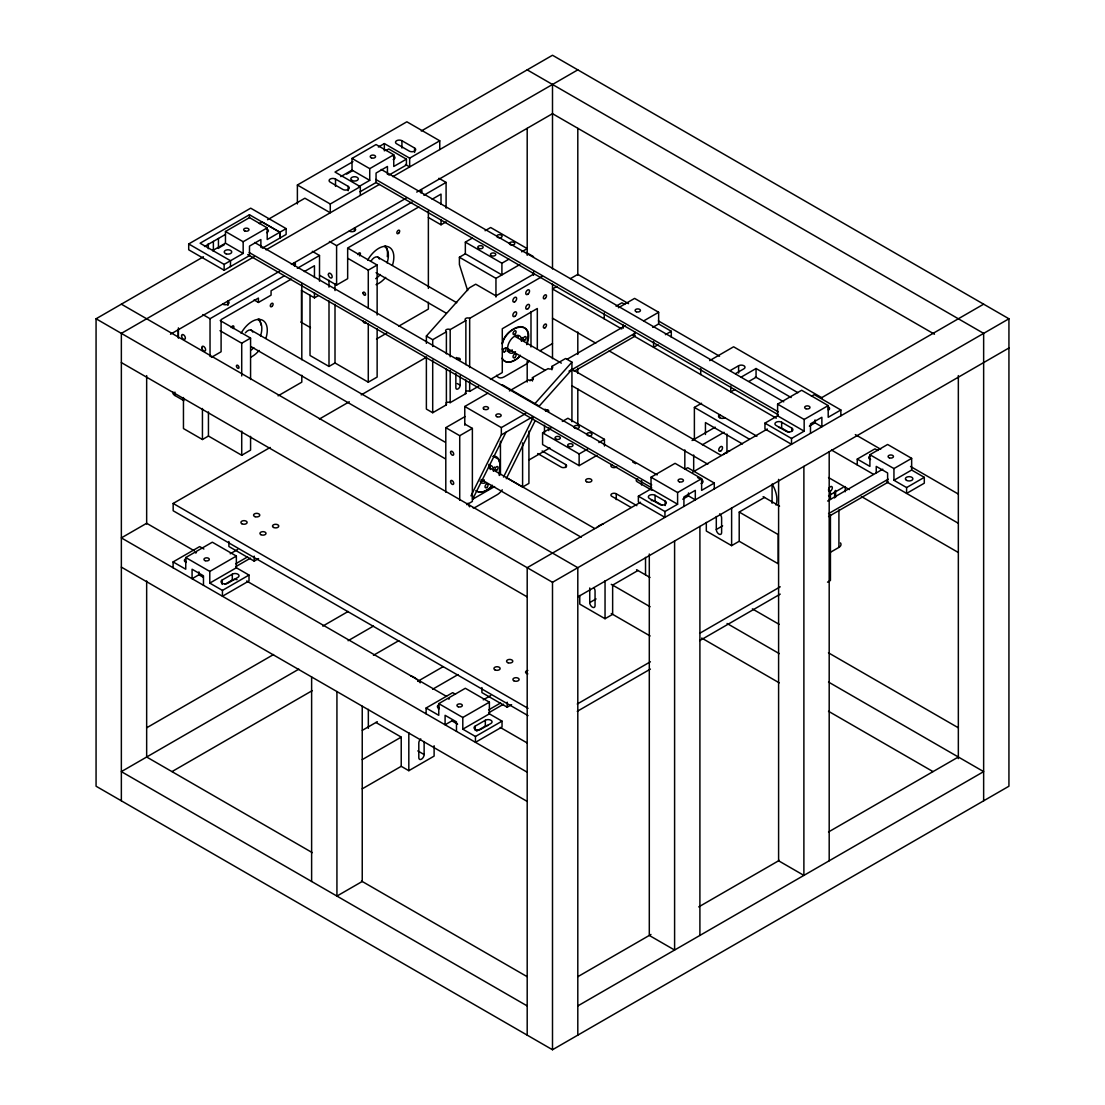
<?xml version="1.0" encoding="UTF-8"?>
<svg xmlns="http://www.w3.org/2000/svg" width="1105" height="1105" viewBox="0 0 1105 1105"><rect width="100%" height="100%" fill="white"/><g stroke="black" fill="none" stroke-linecap="round" stroke-linejoin="round"><path stroke-width="1.5" d="M455.854 373.545L455.854 387.689A3.039 1.754 -60 0 0 458.009 388.919A3.039 1.754 -60 0 0 460.15 385.203L460.15 375.866M500.441 441.282L500.454 474.611M494.598 486.559L472.622 499.253L472.622 496.062M527.03 344.194C535.98 318.033 505.399 325.423 502.278 343.917C503.88 333.296 523.756 317.301 528.162 333.751M526.823 344.677L528.204 333.986M470.979 495.855L501.339 434.9L501.339 427.594L464.777 406.488L464.777 425.218M472.622 499.253L506.021 432.193M503.493 477.084L533.093 417.649M506.27 478.727L535.11 420.825M426.378 343.351L426.378 336.044L469.39 287.839L475.716 284.192L495.952 295.878L533.535 274.178M534.571 404.016L571.934 362.15L565.608 358.503L551.92 366.404L551.92 369.802M539.102 406.239L571.934 369.457L568.992 371.156M260.877 247.451L260.877 239.536L249.495 246.111L249.495 255.6L224.135 270.242L188.706 249.799L188.706 243.956L250.697 208.168L286.126 228.611L286.126 234.453L262.341 248.197M297.383 203.942L297.383 185.018L406.861 121.799L439.762 140.791L439.762 149.562M259.33 223.638L262.147 222.008L279.855 232.23L279.8 238.114L279.855 232.23L249.44 214.743L200.102 243.224L230.517 260.725L230.462 266.595M267.203 227.851L243.169 241.733L243.169 253.418L225.461 243.197L225.461 231.498L249.495 217.63L267.203 227.851L267.203 239.536L286.126 228.611M393.767 154.783L369.733 168.651L369.733 180.336L352.025 170.115L352.025 158.429L376.059 144.548L393.767 154.783L393.767 166.468L406.419 159.161L406.419 165.004L388.905 175.115M204.522 246.512L225.475 234.412M352.951 161.689L335.008 172.049L360.313 186.662L360.313 195.419M378.366 147.02L384.347 143.567L409.651 158.167L439.762 140.791M212.809 250.49L225.461 243.197M340.782 176.607L352.025 170.115M385.894 150.556L388.711 148.94L406.419 159.161M421.267 131.025L552.5 55.25L1008.934 318.779L1008.934 786.221L552.5 1049.75L96.066 786.221L96.066 318.779L203.431 256.788M218.348 248.169L224.315 244.73M267.576 219.743L304.883 198.209L330.271 212.768L330.271 204.011L297.383 185.018M346.666 174.093L352.633 170.64M188.706 243.956L224.135 264.399L243.169 253.418M358.49 186.842L369.733 180.336M330.271 204.011L360.313 186.662M360.009 191.8L376.059 182.532L376.059 173.043L387.441 166.468L387.441 174.383M254.095 256.747L121.357 333.379L121.357 800.835M266.029 249.854L379.429 184.397M392.855 176.634L577.805 69.864M170.529 334.207L279.454 271.319M291.389 264.427L406.281 198.099M416.723 192.077L552.5 113.677L934.471 334.207M202.837 314.566L210.033 318.71L284.013 276.001M297.328 268.308L319.511 255.504L319.511 281.223M329.401 241.484L336.597 245.642L412.055 202.077M423.892 195.24L446.089 182.422L446.089 208.154M291.319 279.082L271.07 290.767L271.07 295.159L258.418 302.452L254.109 299.966M304.331 271.568L314.455 265.725L314.455 277.562M418.795 206.939L347.661 248.017L347.661 278.681L336.597 285.076L319.511 275.214M432.124 199.245L441.019 194.107L441.019 204.342M211.414 357.357L221.097 351.763L221.097 319.621L258.418 298.074L258.418 302.452M301.513 290.394L314.455 297.867L318.254 295.67M428.367 217.478L441.019 224.785L446.089 221.87M220.019 330.685L241.719 343.213L250.573 338.102L250.573 379.471M348.034 258.446L368.283 270.145L377.137 265.034L377.137 315.022M465.343 242.119L501.905 263.225L501.905 274.91L465.343 253.805L465.343 242.119L472.401 238.045M485.081 230.724L490.648 227.506L527.209 248.611L521.643 251.829M467.622 290.532L459.404 264.537L459.404 257.23L465.108 253.929M501.905 263.225L508.963 259.15M183.458 397.538L183.458 428.56L202.436 439.514L208.444 436.047L241.719 455.26L250.573 450.149L250.573 436.351M278.087 395.839L301.803 382.15L301.803 375.258M310.022 295.159L310.022 355.492L329 366.446L335.008 362.979L368.283 382.178L377.137 377.067L377.137 328.807M376.487 339.028L386.861 333.047M398.725 326.196L428.367 309.082L428.367 302.176M459.404 257.23L495.952 278.35L519.764 264.592M426.378 336.044L432.704 339.691L446.392 331.79A2.68 1.547 0 0 1 446.392 329.608A2.68 1.547 0 0 1 450.177 329.608L465.868 320.547A2.68 1.547 0 0 1 465.868 318.364A2.68 1.547 0 0 1 469.666 318.364L542.154 276.512M528.024 715.626L173.167 510.759L173.167 503.452L270.186 447.442M319.428 419.002L349.277 401.778M361.224 394.886L425.397 357.827M556.961 286.402L552.5 288.971L621.756 328.959M570.36 278.667L577.805 274.372L628.538 303.654M173.098 567.763L173.098 561.92L199.674 546.588L203.886 549.019M616.051 306.196L621.949 302.784L624.767 304.4M426.378 356.832L426.378 409.085L432.704 412.731L446.392 404.831L446.392 369.167M445.964 402.966A2.68 1.547 0 0 1 450.177 402.648L465.868 393.587L465.868 379.996M465.868 391.391A2.68 1.547 0 0 1 469.666 391.391L478.562 386.267M490.427 379.416L502.278 372.565L502.278 328.738L537.32 308.502L537.32 348.959M540.083 350.741L552.514 343.572M173.098 561.92L185.75 569.227L185.75 557.542L212.326 542.196L236.36 556.077L236.36 567.763L209.784 583.109L209.784 571.423L236.36 556.077M618.372 307.77L634.601 298.391L658.635 312.273L658.635 323.958L671.288 331.265L671.288 337.108M464.777 406.488L487.899 393.131M445.798 492.208L445.798 427.663L465.039 416.571M509.419 390.935L528.646 379.844A2.68 1.547 0 0 0 532.444 379.844A2.68 1.547 0 0 0 532.444 377.648L548.135 368.587A2.68 1.547 0 0 0 551.92 368.587A2.68 1.547 0 0 0 551.92 366.404M230.213 553.785L237.672 549.475M529.875 380.769L532.859 379.056M567.141 359.249L625.292 325.685M199.453 574.462L192.077 578.716L192.077 569.227L203.472 575.802L203.472 585.291M643.884 320.795L658.635 312.273M235.641 563.799L247.561 556.906M572.57 369.277L635.182 333.116M445.798 427.663L459.721 435.702L472.374 428.395L472.374 501.435L466.752 504.681M235.641 566.713L250.545 558.108M574.061 371.335L635.182 336.044M652.737 327.37L658.635 323.958M228.887 541.505L228.887 546.505L254.191 561.119L258.584 558.591M222.188 580.028L232.312 574.186A3.937 2.279 0 0 1 237.879 574.186A3.937 2.279 0 0 1 237.879 577.404L227.754 583.247A3.937 2.279 0 0 1 222.188 583.247A3.937 2.279 0 0 1 222.188 580.028L222.188 584.421M225.075 584.213L232.312 580.028A3.937 2.279 0 0 1 237.064 579.669M501.339 427.594L525.635 413.574M222.436 590.402L249.012 575.07L249.012 580.912L222.436 596.244L222.436 590.402L209.784 583.109M665.39 334.677L671.288 331.265M501.339 434.9L532.389 416.972M658.014 344.774L653.58 347.329L653.58 341.486M597.004 455.343L579.144 465.647L542.583 444.541L542.583 432.856L551.05 427.966M562.321 421.461L567.887 418.243L604.449 439.348L604.449 446.033M529.267 459.818L549.862 447.926M709.672 360.603L733.596 346.79L822.369 398.035M542.583 432.856L579.144 453.962L587.611 449.072M598.882 442.566L604.449 439.348M506.684 477.871L522.596 487.043L528.922 483.396L528.922 431.143M730.156 370.603L738.596 365.741A3.757 2.169 0 0 1 743.9 365.741A3.757 2.169 0 0 1 743.9 368.808L735.474 373.683M741.165 377.109L756.055 368.518L797.907 392.689M694.382 439.997L694.382 407.413L701.565 403.256M146.73 727.753L273.557 654.533M322.784 626.107L348.158 611.466M734.949 389.457L730.75 391.888L730.75 386.046M748.955 381.377L756.055 377.275L756.055 368.518M692.062 440.522L715.211 427.152M298.847 669.147L121.357 771.622L527.196 1005.923M348.089 640.72L373.449 626.079M702.366 444.79L724.065 432.276M651.025 477.208L677.6 492.54L677.6 504.225L651.025 488.893L651.025 477.208L675.072 463.327L701.634 478.672L701.634 490.358L714.286 483.051L714.286 488.893M777.602 404.126L804.164 419.472L804.164 431.157L777.602 415.825L777.602 404.126L801.636 390.258L828.198 405.59L828.198 417.276L840.85 409.983L840.85 415.825M638.372 496.2L664.948 511.532L664.948 517.375L638.372 502.043L638.372 496.2L651.025 488.893M684.907 469.335L687.711 467.705L714.286 483.051M764.95 423.118L791.511 438.464L791.511 444.307L764.95 428.961L764.95 423.118L777.602 415.825M811.471 396.267L814.288 394.637L840.85 409.983M172.035 771.58L312.287 690.611M373.449 655.293L398.822 640.651M640.527 502.25L527.196 567.694L527.196 1035.136M692.752 472.111L767.353 429.03M821.07 398.021L983.643 304.165M677.6 492.54L701.634 478.672M804.164 419.472L828.198 405.59M682.779 499.184L688.47 495.91L688.47 492.982M809.343 426.116L815.048 422.828L815.048 419.914M664.948 511.532L677.6 504.225M791.511 438.464L804.164 431.157M96.066 318.779L552.5 582.294L1008.934 318.779M417.718 681.343L443.119 666.674M577.805 596.907L1008.934 347.992M637.944 570.512L612.64 585.125L612.64 614.339L605.043 618.717L579.752 604.117L579.752 595.485M764.508 497.443L739.204 512.043L739.204 541.257L731.62 545.649L706.316 531.035L706.316 522.403M432.649 689.23L458.05 674.575M362.343 730.336L377.302 721.703M593.73 587.611A3.757 2.169 60 0 1 595.056 591.037L595.056 605.637A3.757 2.169 60 0 1 592.404 607.184A3.757 2.169 60 0 1 589.739 602.57L596.065 598.924M719.645 513.866A3.757 2.169 60 0 1 721.62 517.969L721.62 532.569A3.757 2.169 60 0 1 718.968 534.102A3.757 2.169 60 0 1 716.302 529.502L722.629 525.856M426.116 713.844L426.116 708.001L452.691 692.655L455.495 694.285M857.259 464.929L857.259 459.086L874.967 448.851L877.784 450.481M426.116 708.001L438.768 715.308L438.768 703.623L465.329 688.277L489.377 702.158L489.377 713.844L462.802 729.176L462.802 717.49L489.377 702.158M869.911 454.708L887.619 444.472L911.653 458.354L911.653 470.039L893.945 480.261L893.945 468.575L869.911 454.708L869.911 466.393L857.259 459.086M362.233 759.618L401.101 737.173M828.557 495.8L843.087 487.416M483.23 699.852L490.689 695.556M827.617 501.035L882.771 469.183M452.47 720.543L445.094 724.797L445.094 715.308L456.476 721.883L456.476 731.372M893.945 468.575L911.653 458.354M488.659 709.88L500.579 702.987M828.57 513.632L888.199 479.197M488.659 712.794L503.562 704.189M828.57 516.546L888.199 482.125M362.233 788.832L401.101 766.387M481.904 687.572L481.904 692.586L507.209 707.2L511.601 704.659M475.205 726.109L485.33 720.267A3.937 2.279 0 0 1 490.896 720.267A3.937 2.279 0 0 1 490.896 723.485L480.772 729.328A3.937 2.279 0 0 1 475.205 729.328A3.937 2.279 0 0 1 475.205 726.109L475.205 730.488M476.656 731.123L485.33 726.109A3.937 2.279 0 0 1 488.106 725.446M375.935 722.49L401.226 737.104L401.226 766.317L408.822 770.696L434.113 756.096L434.113 745.737M475.454 736.483L502.029 721.151L502.029 726.993L475.454 742.325L475.454 736.483L462.802 729.176M906.597 487.567L924.305 477.346L924.305 483.189L906.597 493.41L906.597 487.567L893.945 480.261M829.938 552.569L838.916 547.389A7.155 4.13 0 0 0 840.463 542.887M577.252 704.009L650.389 661.785M699.645 633.345L780.227 586.81M577.252 711.316L650.389 669.091M699.645 640.651L780.227 594.117M827.507 582.155L830.435 580.47L830.435 514.971M577.86 976.668L650.969 934.471M698.719 906.901L779.287 860.381M828.529 831.955L958.339 757.008M577.805 1005.923L983.643 771.622L828.529 682.061M493.01 456.365C506.352 453.616 496.255 494.695 500.192 463.962M493.355 456.324L498.507 459.155L500.137 463.727M527.196 69.864L983.643 333.379L983.643 800.835M414.582 148.029A3.757 2.169 0 0 1 414.582 151.095A3.757 2.169 0 0 1 409.264 151.095L396.612 143.788A3.757 2.169 0 0 1 396.612 140.722A3.757 2.169 0 0 1 401.93 140.722L414.582 148.029L414.582 152.407M438.892 178.278L446.089 182.422M405.452 164.507L409.651 166.938L409.651 158.167M658.373 320.892L719.548 356.211M755.35 376.874L791.166 397.551M855.325 434.596L880.685 449.238M910.534 466.462L958.27 494.032M911.653 470.039L924.305 477.346M526.215 252.423L533.535 256.65M381.211 169.438L783.735 401.833M814.495 422.511L821.871 426.779L821.871 417.276L810.49 423.85L810.49 433.353M352.025 158.429L369.733 168.651M375.783 179.452L778.307 411.847M375.783 182.38L778.307 414.776M633.068 335.492L776.304 418.187M831.513 450.067L873.309 474.197M886.721 481.932L958.339 523.287M781.649 422.248L791.76 428.091A3.937 2.279 0 0 1 791.76 431.309A3.937 2.279 0 0 1 786.194 431.309L776.083 425.466A3.937 2.279 0 0 1 776.083 422.248A3.937 2.279 0 0 1 781.649 422.248L781.649 428.091L788.873 432.262M348.172 186.372A3.757 2.169 0 0 1 348.172 189.438A3.757 2.169 0 0 1 342.854 189.438L330.202 182.132A3.757 2.169 0 0 1 330.202 179.065A3.757 2.169 0 0 1 335.519 179.065L348.172 186.372L348.172 190.751M552.5 318.199L595.775 343.172M609.2 350.92L756.911 436.213M828.529 477.553L849.414 489.612M861.348 496.504L958.339 552.5M694.382 407.413L749.121 439.017M742.491 443.948L705.446 422.566L705.446 434.5M377.551 257.009L456.752 302.729M515.013 336.376L561.34 363.117M571.796 369.153L721.22 455.426M348.213 248.321L377.137 265.034M376.073 272.673L446.31 313.212M506.076 347.73L544.917 370.147M571.81 385.686L707.78 464.183M763.127 496.642L779.564 506.131M312.328 251.346L319.511 255.504M697.545 477.471L701.882 479.984L701.882 482.899M739.314 512.112L778.169 534.544L778.169 563.757L739.314 541.326M456.379 357.509L460.177 359.691A3.039 1.754 -60 0 0 456.945 359.415M544.972 409.195L548.757 411.392A3.039 1.754 -60 0 0 545.538 411.101M502.347 384.789L538.909 405.908M254.647 242.506L657.171 474.901M632.654 461.973L635.637 463.699M687.932 495.593L695.307 499.847L695.307 490.358L683.926 496.932L683.926 506.422M225.461 231.498L243.169 241.733M249.219 252.534L651.743 484.929M247.727 254.592L651.743 487.844M651.84 490.219L637.129 481.725A3.135 1.809 0 0 1 637.778 478.879M665.196 501.159A3.937 2.279 0 0 1 665.196 504.377A3.937 2.279 0 0 1 659.63 504.377L649.505 498.535A3.937 2.279 0 0 1 649.505 495.316A3.937 2.279 0 0 1 655.072 495.316L665.196 501.159L665.196 505.551M457.29 383.546L460.15 385.203M651.273 500.579A3.937 2.279 0 0 1 655.072 501.159L662.309 505.33M542.127 450.978L565.663 464.556L565.663 467.484M630.955 507.375L611.839 496.338A3.135 1.809 0 0 1 611.839 493.783A3.135 1.809 0 0 1 616.259 493.783L636.853 505.662M537.693 453.533L561.23 467.111A3.135 1.809 0 0 0 565.663 467.111A3.135 1.809 0 0 0 565.663 464.556M300.878 322.038A7.155 4.13 0 0 0 301.485 322.439L310.464 327.619M464.777 424.016L472.374 428.395M752.367 608.883L779.232 624.394M828.46 652.82L958.27 727.753M250.987 330.091L445.232 442.235M488.562 467.249L594.656 528.494M220.199 320.561L250.573 338.102M251.001 346.611L445.246 458.755M481.103 479.46L581.216 537.251M636.549 569.71L650.002 577.473M727.076 623.496L779.287 653.635M611.258 584.324L650.113 606.755M701.703 638.068L779.287 682.862M828.529 711.289L932.965 771.58M121.357 304.165L577.805 567.694L577.805 1035.136M611.258 613.537L650.113 635.969M121.357 362.592L527.196 596.907M172.891 392.054A7.155 4.13 0 0 0 174.922 395.507L183.886 400.687M173.167 503.452L528.024 708.333M236.36 567.763L249.012 575.07M489.377 713.844L502.029 721.151M194.411 550.856L146.661 523.287L121.357 537.886L527.196 772.202M246.636 580.995L446.558 696.426M500.275 727.435L527.14 742.947M185.75 557.542L209.784 571.423M438.768 703.623L462.802 717.49M203.182 577.238L198.914 574.78L198.914 571.851M451.931 720.847L457.622 724.134M121.357 567.114L527.196 801.415M417.801 750.903L424.127 754.549A3.757 2.169 -60 0 1 421.475 759.163A3.757 2.169 -60 0 1 418.809 757.629L418.809 743.016A3.757 2.169 -60 0 1 420.784 738.914M312.287 852.632L146.661 757.008L146.661 580.981M361.515 881.058L527.14 976.668M544.475 425.232L544.475 433.132M958.339 375.59L958.339 758.624M887.619 482.457L887.619 472.954L876.237 466.393L876.237 472.719M845.242 486.573L845.242 491.753M838.916 509.902L838.916 547.389M835.601 490.413L835.601 497.319M834.62 491.214L834.62 497.941M830.435 492.568L830.435 499.46M829.192 451.765L829.192 860.781M828.446 409.831L828.446 406.902A3.937 2.279 0 0 1 828.446 410.121M803.888 466.379L803.888 875.395L778.597 860.781L778.597 479.377M791.76 428.091L791.76 431.005M772.091 484.294L772.091 503.286M738.596 365.741L738.596 373.048M731.62 507.665L731.62 545.649M726.952 434.044L726.952 453.009M719.617 417.593L719.617 414.679A3.757 2.169 0 0 0 719.617 417.745A3.757 2.169 0 0 0 724.935 417.745M716.302 516.518L716.302 529.502M700.708 368.697L700.708 374.54M699.907 526.408L699.907 935.438M693.678 454.984L693.678 470.495M684.824 449.873L684.824 468.824M674.602 541.022L674.602 950.038L649.298 935.438L649.298 554.019M655.072 495.316L655.072 501.159M645.527 557.362L645.527 574.628M641.563 480.634L641.563 485.012M634.601 331.624L634.601 336.376M623.22 325.063L623.22 328.226M616.259 493.783L616.259 499.626M605.043 580.733L605.043 618.717M604.242 313.005L604.242 318.848M589.739 587.971L589.739 602.57M579.144 453.962L579.144 465.647M577.805 128.401L577.805 275.062M577.805 331.997L577.805 354.429M577.805 368.227L577.805 373.407M577.805 388.932L577.805 425.163M571.934 362.15L571.934 421.709M552.5 84.463L552.5 268.957M552.514 284.123L552.5 358.683M552.5 582.294L552.5 1049.75M548.784 427.538L548.784 430.646M533.535 271.968L533.535 275.38M532.444 377.648L532.444 381.045M530.994 311.596L530.994 346.998M527.196 128.401L527.209 255.296M527.196 361.321L527.196 382.026M522.596 442.884L522.596 487.043M507.209 702.186L507.209 707.2M495.952 278.35L495.952 297.065M485.33 720.267L485.33 726.109M469.666 318.364L469.666 367.62M469.666 381.211L469.666 391.391M465.868 320.547L465.868 364.719M459.721 435.702L459.721 500.247M450.177 329.608L450.177 356.777M450.177 370.368L450.177 402.648M446.392 331.79L446.392 353.876M441.019 219.674L441.019 224.785M438.519 709.313L438.519 704.935A3.937 2.279 0 0 0 439.334 708.512M432.704 339.691L432.704 346.487M432.704 360.078L432.704 412.731M428.367 210.82L428.367 288.391M424.127 741.566L424.127 754.549M420.908 192.574L420.908 189.659A3.757 2.169 0 0 1 420.908 192.726M408.822 732.712L408.822 770.696M401.93 140.722L401.93 148.029M384.347 143.567L384.347 150.874M368.283 270.145L368.283 308.06M368.283 323.572L368.283 382.178M368.338 709.341L368.338 728.333M362.233 706.233L362.233 881.472L336.928 896.072L336.928 691.564M354.498 230.917L354.498 228.003A3.757 2.169 0 0 1 354.498 231.069A3.757 2.169 0 0 1 349.18 231.069M336.597 245.642L336.597 285.076M335.519 179.065L335.519 186.372M335.008 283.681L335.008 290.574M335.008 304.372L335.008 362.979M329 280.256L329 287.148M329 300.947L329 366.446M314.455 292.784L314.455 297.867M311.624 676.964L311.624 881.472M301.803 283.902L301.803 359.747M301.485 290.062L301.485 322.439M254.191 556.105L254.191 561.119M249.44 214.743L249.44 217.657M241.719 343.213L241.719 375.962M241.719 431.13L241.719 455.26M232.312 574.186L232.312 580.028M227.934 305.45L227.934 301.071A3.757 2.169 0 0 1 227.934 304.137A3.757 2.169 0 0 1 222.616 304.137M224.135 264.399L224.135 270.242M218.445 238.473L218.445 248.432M213.375 241.401L213.375 251.36M210.033 318.71L210.033 356.432M208.32 243.583L208.32 248.708M208.444 411.916L208.444 436.047M202.436 408.491L202.436 439.514M185.502 561.782L185.502 558.854A3.937 2.279 0 0 0 186.317 562.431M178.402 327.881L178.402 338.171M178.237 329.898L178.237 336.804M174.922 392.109L174.922 395.507M146.661 375.603L146.661 524.019M257.741 319.386A19.683 11.368 -60 0 1 260.518 335.948M253.791 347.605A19.683 11.368 -60 0 1 251.498 349.871M245.365 332.84A7.155 4.13 -60 0 1 252.796 332.094M384.305 246.318A19.683 11.368 -60 0 1 387.082 262.88M380.355 274.523A19.683 11.368 -60 0 1 375.672 278.667M370.893 261.291A7.155 4.13 -60 0 1 379.36 259.026M723.278 454.542A17.887 10.332 -60 0 1 729.839 450.771M596.714 527.624A17.887 10.332 -60 0 1 603.261 523.839M266.471 228.873A3.757 2.169 0 0 1 266.637 232.616M870.56 459.5A3.757 2.169 0 0 1 870.56 455.743M393.035 155.791A3.757 2.169 0 0 1 393.2 159.548M465.868 393.587A2.68 1.547 0 0 1 465.177 392.897M446.392 404.831A2.68 1.547 0 0 1 445.964 404.513M701.882 479.984A3.937 2.279 0 0 1 701.067 483.562M778.859 427.428A3.937 2.279 0 0 1 781.649 428.091M365.562 322.038A1.796 1.036 60 0 1 364.429 322.978A1.796 1.036 60 0 1 363.034 320.878M357.813 254.578A1.961 1.133 -60 0 1 360.106 252.935A1.961 1.133 -60 0 1 359.484 255.863M367.675 260.158A21.465 12.39 -60 0 1 387.206 246.484A21.465 12.39 -60 0 1 392.427 265.338M385.686 277.383A21.465 12.39 -60 0 1 376.045 284.676M385.465 245.876A21.465 12.39 -60 0 1 387.289 256.636M527.859 673.884A3.066 1.768 0 0 1 525.579 672.172A3.066 1.768 0 0 1 527.859 670.459M616.756 466.738A3.135 1.809 0 0 1 612.142 467.277A3.135 1.809 0 0 1 611.839 464.556M448.644 699.092A3.937 2.279 0 0 1 449.459 698.733M195.626 553.011A3.937 2.279 0 0 1 196.441 552.652M410.604 675.818A17.887 10.332 60 0 1 417.151 679.603M418.201 680.583A17.887 10.332 60 0 1 420.204 682.821M473.092 507.886A11.81 6.823 -60 0 0 476.296 506.767L497.167 494.722A11.81 6.823 -60 0 0 502.25 489.791M469.666 506.822A11.81 6.823 -60 0 1 469.059 506.118M468.575 505.275A11.81 6.823 -60 0 1 468.009 503.162M494.626 467.028A2.141 1.243 -60 0 1 494.349 467.512M489.197 465.302A9.835 5.677 -60 0 1 493.438 471.324M485.634 482.761A9.835 5.677 -60 0 1 480.109 481.062M488.893 464.362A9.835 5.677 -60 0 1 490.275 469.501M484.294 479.874A9.835 5.677 -60 0 1 480.716 481.407M231.235 327.646A1.961 1.133 -60 0 1 233.404 325.92A1.961 1.133 -60 0 1 233.252 328.558M241.111 333.227A21.465 12.39 -60 0 1 260.642 319.552A21.465 12.39 -60 0 1 265.863 338.406M259.123 350.451A21.465 12.39 -60 0 1 250.794 357.191M258.901 318.958A21.465 12.39 -60 0 1 260.891 325.036M529.35 361.045A11.81 6.823 -60 0 1 525.179 364.747L504.308 376.805A11.81 6.823 -60 0 1 496.587 375.299M522.361 337.55A2.141 1.243 -60 0 1 522.016 337.964M502.513 348.683A2.141 1.243 -60 0 1 502.236 349.166M515.469 351.735A9.835 5.677 -60 0 1 507.609 348.669A9.835 5.677 -60 0 1 514.847 336.1A9.835 5.677 -60 0 1 521.45 341.348M517.817 335.685A9.835 5.677 -60 0 1 518.286 337.426M512.306 349.912A9.835 5.677 -60 0 1 507.167 351.293M497.098 236.995A2.68 1.547 0 0 1 499.004 234.702A2.68 1.547 0 0 1 502.071 236.525A2.68 1.547 0 0 1 498.065 237.575M510.192 244.633A2.68 1.547 0 0 1 511.173 242.078A2.68 1.547 0 0 1 514.764 243.68A2.68 1.547 0 0 1 510.745 244.882M586.741 434.693A2.68 1.547 0 0 1 589.531 432.732A2.68 1.547 0 0 1 591.769 434.914A2.68 1.547 0 0 1 587.446 435.384M573.992 426.972A2.68 1.547 0 0 1 577.141 425.453A2.68 1.547 0 0 1 579.2 427.497A2.68 1.547 0 0 1 575.332 428.312M574.78 428.063A2.68 1.547 0 0 1 574.089 427.373M772.215 484.225A21.465 12.39 60 0 1 776.014 505.068M520.331 355.437C516.463 360.783 506.021 365.907 502.015 358.2C506.021 365.907 516.449 360.783 520.331 355.437M492.305 485.413C488.59 489.805 481.379 494.709 475.924 490.579C481.366 494.709 488.59 489.805 492.305 485.413M294.344 265.656L294.344 262.728A3.757 2.169 0 0 1 294.344 265.794M244.937 231A2.68 1.547 0 0 0 249.012 229.716A2.68 1.547 0 0 0 245.048 228.321A2.68 1.547 0 0 0 244.937 231M226.111 253.832A3.757 2.169 0 0 0 231.746 251.954A3.757 2.169 0 0 0 226.111 250.075A3.757 2.169 0 0 0 226.111 253.832M889.387 457.857A2.68 1.547 0 0 0 893.462 456.558A2.68 1.547 0 0 0 889.497 455.163A2.68 1.547 0 0 0 889.387 457.857M906.542 480.371A3.757 2.169 0 0 0 912.785 479.308A3.757 2.169 0 0 0 908.061 476.725A3.757 2.169 0 0 0 906.542 480.371M371.501 157.932A2.68 1.547 0 0 0 375.576 156.648A2.68 1.547 0 0 0 371.612 155.253A2.68 1.547 0 0 0 371.501 157.932M351.901 180.419A3.757 2.169 0 0 0 358.186 179.438A3.757 2.169 0 0 0 353.586 176.786A3.757 2.169 0 0 0 351.901 180.419M545.041 327.784A2.238 1.285 -60 0 0 546.215 324.248A2.238 1.285 -60 0 0 543.494 326.072A2.238 1.285 -60 0 0 545.041 327.784M545.235 298.433A2.238 1.285 -60 0 0 546.105 294.925A2.238 1.285 -60 0 0 543.411 297.107A2.238 1.285 -60 0 0 545.235 298.433M514.833 301.776A2.68 1.547 -60 0 0 516.339 297.521A2.68 1.547 -60 0 0 513.052 299.607A2.68 1.547 -60 0 0 514.833 301.776M514.833 316.375A2.68 1.547 -60 0 0 516.339 312.135A2.68 1.547 -60 0 0 513.052 314.221A2.68 1.547 -60 0 0 514.833 316.375M528.135 294.013A2.68 1.547 -60 0 0 528.991 289.869A2.68 1.547 -60 0 0 525.814 292.673A2.68 1.547 -60 0 0 528.135 294.013M528.135 308.627A2.68 1.547 -60 0 0 528.991 304.469A2.68 1.547 -60 0 0 525.814 307.287A2.68 1.547 -60 0 0 528.135 308.627M679.368 481.821A2.68 1.547 0 0 0 683.443 480.523A2.68 1.547 0 0 0 679.465 479.128A2.68 1.547 0 0 0 679.368 481.821M805.932 408.74A2.68 1.547 0 0 0 810.006 407.455A2.68 1.547 0 0 0 806.042 406.06A2.68 1.547 0 0 0 805.932 408.74M328.392 274.772A2.68 1.547 60 0 0 331.417 277.99A2.68 1.547 60 0 0 331.003 273.985A2.68 1.547 60 0 0 328.392 274.772M363.034 292.963A1.796 1.036 60 0 0 364.926 295.325A1.796 1.036 60 0 0 364.926 292.797A1.796 1.036 60 0 0 363.034 292.963M398.629 233.293A1.961 1.133 -60 0 0 399.25 230.241A1.961 1.133 -60 0 0 396.916 232.299A1.961 1.133 -60 0 0 398.629 233.293M586.534 481.725A3.135 1.809 0 0 0 591.769 480.91A3.135 1.809 0 0 0 587.929 478.7A3.135 1.809 0 0 0 586.534 481.725M273.57 527.458A3.135 1.809 0 0 0 278.709 526.45A3.135 1.809 0 0 0 274.634 524.378A3.135 1.809 0 0 0 273.57 527.458M255.103 516.698A3.122 1.809 0 0 0 259.786 515.137A3.122 1.809 0 0 0 255.103 513.576A3.122 1.809 0 0 0 255.103 516.698M260.849 534.64A3.025 1.74 0 0 0 265.904 533.853A3.025 1.74 0 0 0 262.203 531.712A3.025 1.74 0 0 0 260.849 534.64M241.802 523.715A3.122 1.809 0 0 0 247.023 522.914A3.122 1.809 0 0 0 243.197 520.704A3.122 1.809 0 0 0 241.802 523.715M508.107 662.779A3.135 1.809 0 0 0 512.803 661.218A3.135 1.809 0 0 0 508.107 659.657A3.135 1.809 0 0 0 508.107 662.779M513.797 680.749A3.122 1.809 0 0 0 519.019 679.948A3.122 1.809 0 0 0 515.192 677.738A3.122 1.809 0 0 0 513.797 680.749M494.819 669.796A3.122 1.809 0 0 0 500.04 668.995A3.122 1.809 0 0 0 496.214 666.785A3.122 1.809 0 0 0 494.819 669.796M458.244 706.772A2.68 1.547 0 0 0 462.332 705.473A2.68 1.547 0 0 0 458.354 704.078A2.68 1.547 0 0 0 458.244 706.772M205.226 560.691A2.68 1.547 0 0 0 209.315 559.406A2.68 1.547 0 0 0 205.337 558.011A2.68 1.547 0 0 0 205.226 560.691M450.578 481.877A2.238 1.285 60 0 0 453.147 484.432A2.238 1.285 60 0 0 452.663 481.034A2.238 1.285 60 0 0 450.578 481.877M450.55 452.511A2.238 1.285 60 0 0 453.05 455.246A2.238 1.285 60 0 0 452.774 451.945A2.238 1.285 60 0 0 450.55 452.511M497.001 416.723A2.68 1.547 0 0 0 501.173 415.535A2.68 1.547 0 0 0 497.305 414.043A2.68 1.547 0 0 0 497.001 416.723M483.949 409.223A2.68 1.547 0 0 0 488.438 408.532A2.68 1.547 0 0 0 485.15 406.64A2.68 1.547 0 0 0 483.949 409.223M496.78 470.095A2.141 1.243 -60 0 0 497.816 466.711A2.141 1.243 -60 0 0 495.206 468.561A2.141 1.243 -60 0 0 496.78 470.095M486.711 487.526A2.141 1.243 -60 0 0 487.761 484.142A2.141 1.243 -60 0 0 485.15 485.993A2.141 1.243 -60 0 0 486.711 487.526M201.814 347.84A2.68 1.547 60 0 0 204.853 351.059A2.68 1.547 60 0 0 204.439 347.067A2.68 1.547 60 0 0 201.814 347.84M181.565 335.879A2.68 1.547 60 0 0 184.411 339.415A2.68 1.547 60 0 0 184.411 335.616A2.68 1.547 60 0 0 181.565 335.879M236.47 366.045A1.796 1.036 60 0 0 238.362 368.393A1.796 1.036 60 0 0 238.362 365.865A1.796 1.036 60 0 0 236.47 366.045M272.065 306.361A1.961 1.133 -60 0 0 272.686 303.309A1.961 1.133 -60 0 0 270.352 305.381A1.961 1.133 -60 0 0 272.065 306.361M524.792 340.133A2.141 1.243 -60 0 0 525.842 336.735A2.141 1.243 -60 0 0 523.231 338.6A2.141 1.243 -60 0 0 524.792 340.133M514.737 334.318A2.141 1.243 -60 0 0 515.773 330.92A2.141 1.243 -60 0 0 513.162 332.785A2.141 1.243 -60 0 0 514.737 334.318M504.667 351.749A2.141 1.243 -60 0 0 505.703 348.365A2.141 1.243 -60 0 0 503.093 350.216A2.141 1.243 -60 0 0 504.667 351.749M514.737 357.564A2.141 1.243 -60 0 0 515.773 354.166A2.141 1.243 -60 0 0 513.162 356.031A2.141 1.243 -60 0 0 514.737 357.564M478.7 248.363A2.68 1.547 0 0 0 483.092 247.492A2.68 1.547 0 0 0 479.598 245.724A2.68 1.547 0 0 0 478.7 248.363M491.214 255.587A2.68 1.547 0 0 0 495.703 254.896A2.68 1.547 0 0 0 492.416 253.004A2.68 1.547 0 0 0 491.214 255.587M636.37 311.776A2.68 1.547 0 0 0 640.444 310.491A2.68 1.547 0 0 0 636.48 309.096A2.68 1.547 0 0 0 636.37 311.776M568.854 446.517A2.68 1.547 0 0 0 573.025 445.343A2.68 1.547 0 0 0 569.158 443.837A2.68 1.547 0 0 0 568.854 446.517M555.801 439.03A2.68 1.547 0 0 0 560.29 438.326A2.68 1.547 0 0 0 557.003 436.434A2.68 1.547 0 0 0 555.801 439.03M830.739 490.869A2.68 1.547 -60 0 0 831.899 486.642A2.68 1.547 -60 0 0 828.653 489.128A2.68 1.547 -60 0 0 830.739 490.869M720.888 450.881A2.68 1.547 -60 0 0 722.131 446.655A2.68 1.547 -60 0 0 718.872 449.044A2.68 1.547 -60 0 0 720.888 450.881"/></g></svg>
